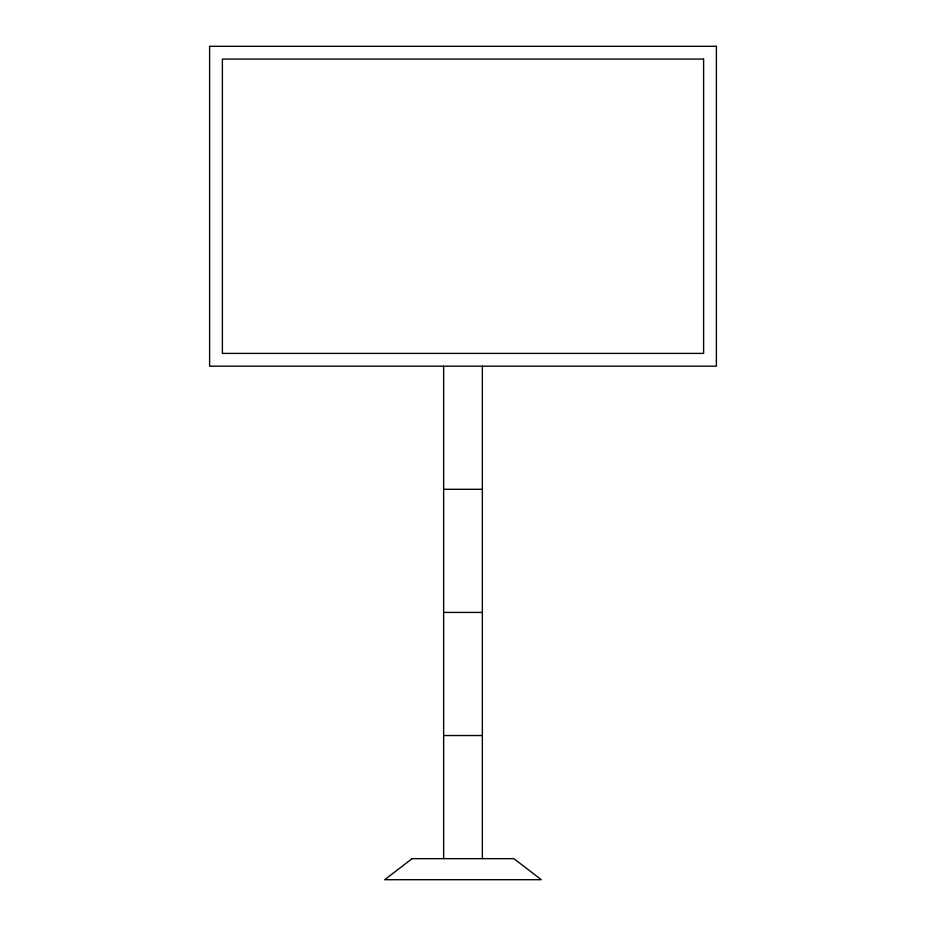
<?xml version="1.0" encoding="UTF-8"?>
<svg xmlns="http://www.w3.org/2000/svg" width="926" height="926" viewBox="0 0 926 926"><rect width="100%" height="100%" fill="white"/><g stroke="black" fill="none" stroke-linecap="round" stroke-linejoin="round"><path stroke-width="1.39" d="M443.635 489.31L482.365 489.31M443.635 612.422L482.365 612.422M443.635 735.533L482.365 735.533M482.365 366.187L482.365 858.657M443.635 366.187L443.635 858.657M412.116 858.657L384.707 879.7L541.293 879.7L513.884 858.657L412.116 858.657M716.388 46.3L209.612 46.3L209.612 366.187L716.388 366.187L716.388 46.3M703.61 59.079L222.39 59.079L222.39 353.408L703.61 353.408L703.61 59.079"/></g></svg>
